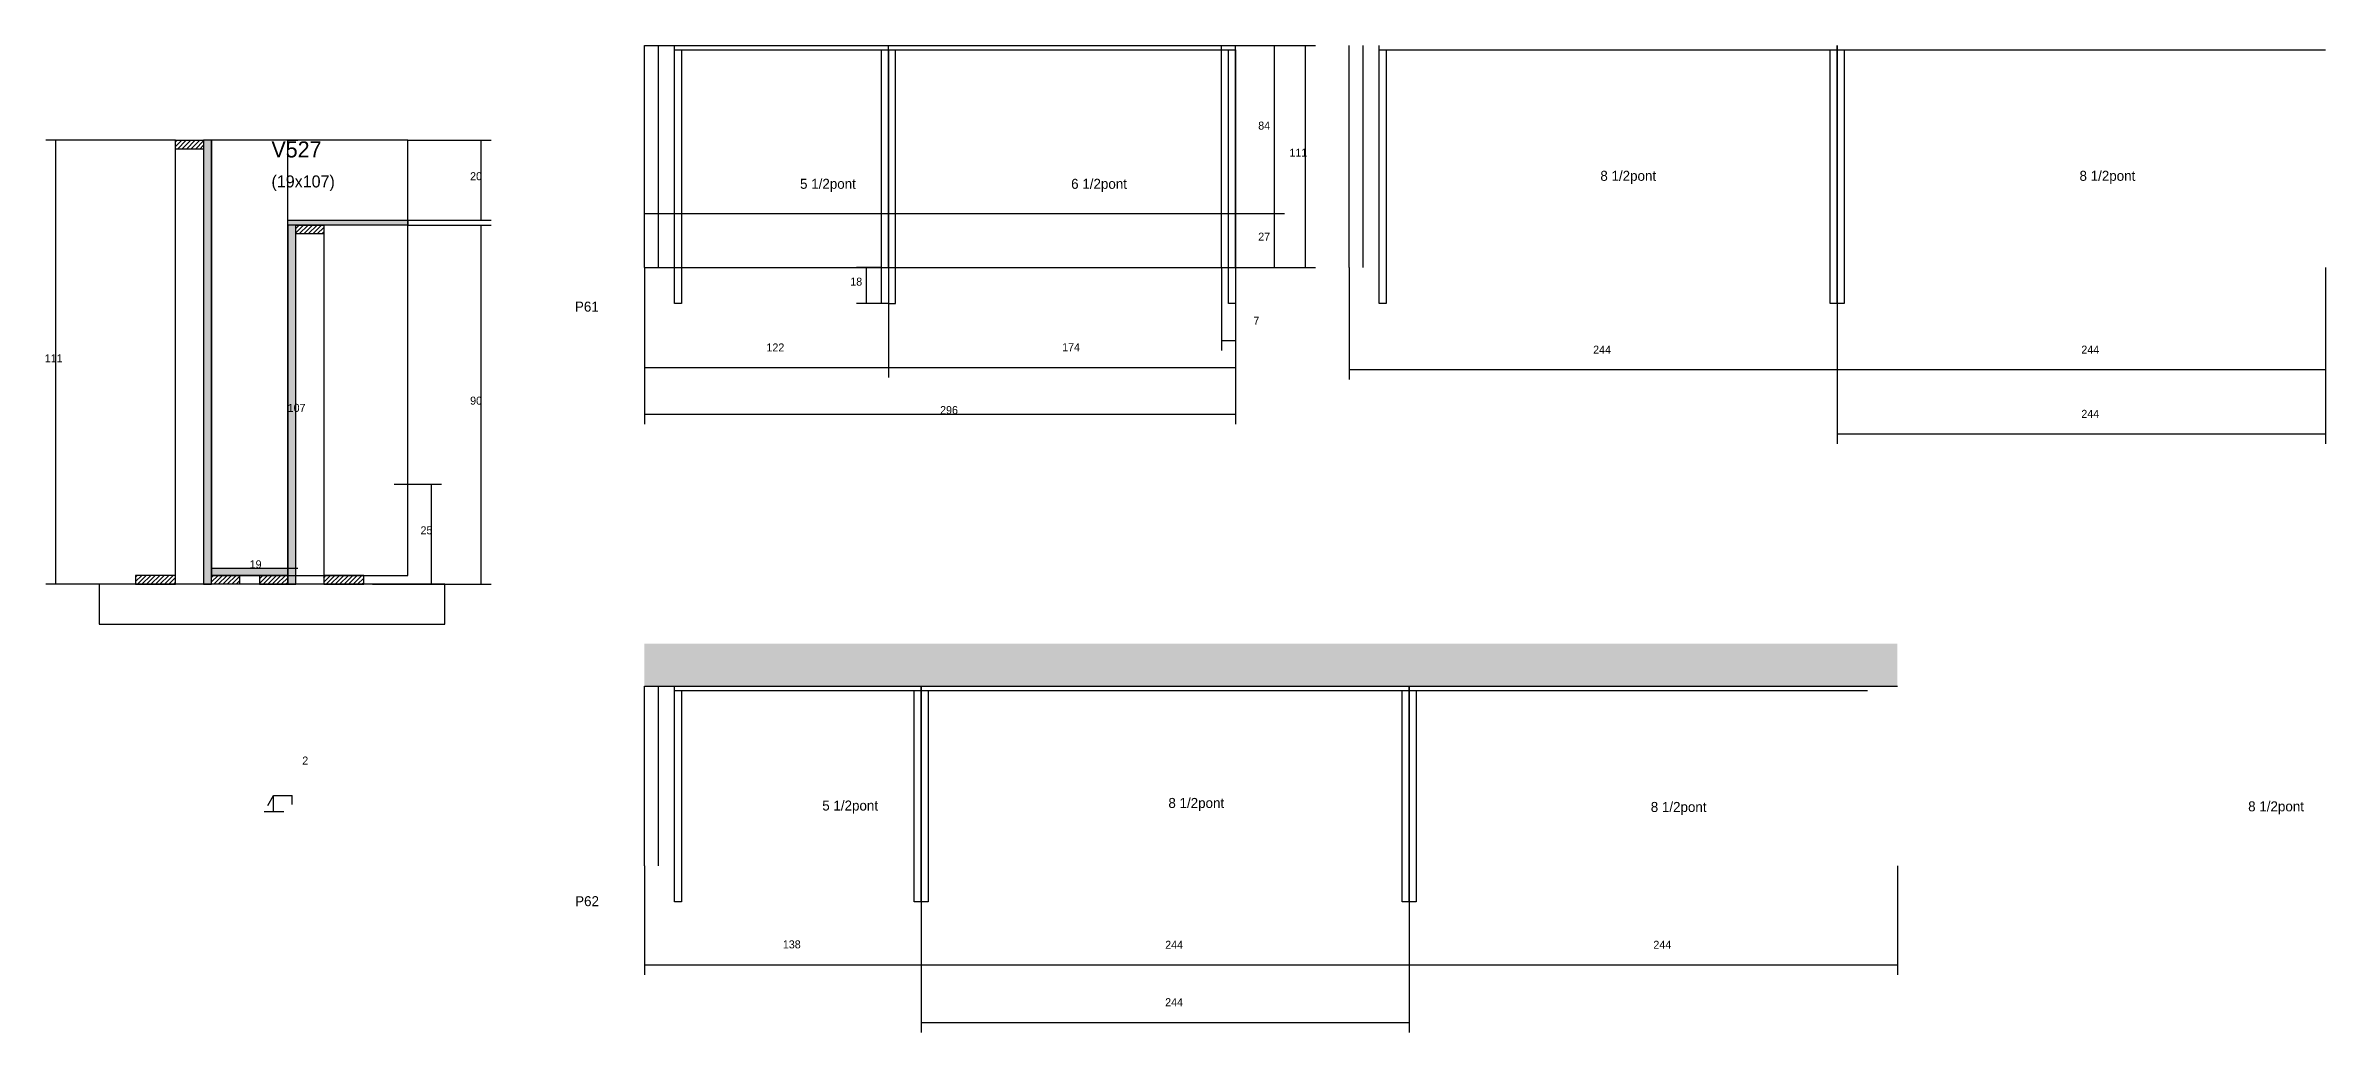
# Model space of a CAD drawing. Header units: metres. Extents: x -21373 to -18637, y 3172 to 3743.
# Drawn here: x -19777 to -18637, y 3241 to 3734 of the extents above; entities that cross this region are included whole.
import ezdxf

# ---------------------------------------------------------------- set-up
doc = ezdxf.new("R2010")
doc.units = ezdxf.units.M
for name, color, linetype in [('CONCRETO', 251, 'Continuous'), ('COTA', 4, 'Continuous'), ('Cota Seção (2x)', 4, 'Continuous'), ('Hachura', 253, 'Continuous'), ('Madeira', 126, 'Continuous'), ('NOMENCLATURA', 7, 'Continuous'), ('Painéis', 200, 'Continuous'), ('SARR_2.2x7', 40, 'Continuous'), ('SARR_3.5x7', 81, 'Continuous'), ('Texto Seção', 7, 'Continuous')]:
    doc.layers.add(name, color=color, linetype=linetype)

msp = doc.modelspace()

# ---------------------------------------------------------------- hatches: boundary and pattern name
at = {"layer": 'COTA'}
h = msp.add_hatch(dxfattribs=at)
h.set_pattern_fill('AR-CONC', scale=0.03)
h.paths.add_polyline_path([(-18851.3, 3414.1), (-18851.3, 3435.3), (-19477.6, 3435.3), (-19477.6, 3414.1)])
at = {"layer": 'Hachura'}
h = msp.add_hatch(dxfattribs=at)
h.set_pattern_fill('ANSI31', scale=0.5)
h.paths.add_polyline_path([(-19711.9, 3682.6), (-19711.9, 3687), (-19711.9, 3687), (-19697.9, 3687), (-19697.9, 3687), (-19697.9, 3682.6), (-19697.9, 3682.6), (-19711.9, 3682.6)])
h = msp.add_hatch(color=8, dxfattribs=at)
h.dxf.hatch_style = 1
h.paths.add_polyline_path([(-19693.9, 3687), (-19697.9, 3687), (-19697.9, 3687), (-19697.9, 3465), (-19697.9, 3465), (-19693.9, 3465), (-19693.9, 3465), (-19693.9, 3687)])
h = msp.add_hatch(color=8, dxfattribs=at)
h.dxf.hatch_style = 1
h.paths.add_polyline_path([(-19655.9, 3644.6), (-19655.9, 3647), (-19655.9, 3647), (-19595.9, 3647), (-19595.9, 3647), (-19595.9, 3644.6), (-19595.9, 3644.6), (-19655.9, 3644.6)])
h = msp.add_hatch(color=8, dxfattribs=at)
h.dxf.hatch_style = 1
h.paths.add_polyline_path([(-19651.9, 3644.6), (-19655.9, 3644.6), (-19655.9, 3644.6), (-19655.9, 3465), (-19655.9, 3465), (-19651.9, 3465), (-19651.9, 3465), (-19651.9, 3644.6)])
h = msp.add_hatch(dxfattribs=at)
h.set_pattern_fill('ANSI31', scale=0.5)
h.paths.add_polyline_path([(-19651.9, 3640.2), (-19651.9, 3644.6), (-19651.9, 3644.6), (-19637.9, 3644.6), (-19637.9, 3644.6), (-19637.9, 3640.2), (-19637.9, 3640.2), (-19651.9, 3640.2)])
h = msp.add_hatch(dxfattribs=at)
h.set_pattern_fill('ANSI31', scale=0.5)
h.paths.add_polyline_path([(-19711.9, 3465), (-19711.9, 3469.4), (-19711.9, 3469.4), (-19731.9, 3469.4), (-19731.9, 3469.4), (-19731.9, 3465), (-19731.9, 3465), (-19711.9, 3465)])
h = msp.add_hatch(color=8, dxfattribs=at)
h.dxf.hatch_style = 1
h.paths.add_polyline_path([(-19693.9, 3469.4), (-19693.9, 3473), (-19693.9, 3473), (-19655.9, 3473), (-19655.9, 3473), (-19655.9, 3469.4), (-19655.9, 3469.4), (-19693.9, 3469.4)])
h = msp.add_hatch(dxfattribs=at)
h.set_pattern_fill('ANSI31', scale=0.5)
h.paths.add_polyline_path([(-19693.9, 3465), (-19693.9, 3469.4), (-19693.9, 3469.4), (-19679.9, 3469.4), (-19679.9, 3469.4), (-19679.9, 3465), (-19679.9, 3465), (-19693.9, 3465)])
h = msp.add_hatch(dxfattribs=at)
h.set_pattern_fill('ANSI31', scale=0.5)
h.paths.add_polyline_path([(-19655.9, 3465), (-19655.9, 3469.4), (-19655.9, 3469.4), (-19669.9, 3469.4), (-19669.9, 3469.4), (-19669.9, 3465), (-19669.9, 3465), (-19655.9, 3465)])
h = msp.add_hatch(dxfattribs=at)
h.set_pattern_fill('ANSI31', scale=0.5)
h.paths.add_polyline_path([(-19617.9, 3465), (-19617.9, 3469.4), (-19617.9, 3469.4), (-19637.9, 3469.4), (-19637.9, 3469.4), (-19637.9, 3465), (-19637.9, 3465), (-19617.9, 3465)])

# ---------------------------------------------------------------- linework, layer by layer
at = {"layer": 'CONCRETO'}
for points in [[(-19655.9, 3647), (-19595.9, 3647), (-19595.9, 3687), (-19655.9, 3687), (-19655.9, 3687), (-19693.9, 3687), (-19693.9, 3469.4), (-19693.9, 3469.4), (-19693.9, 3473), (-19655.9, 3473)], [(-19693.9, 3469.4), (-19595.9, 3469.4), (-19595.9, 3687), (-19693.9, 3687)]]:
    msp.add_lwpolyline(points, close=True, dxfattribs=at)
at = {"layer": 'COTA'}
for p, q in [((-19182.1, 3734.3), (-19142.1, 3734.3)), ((-19182.1, 3734.3), (-19157.7, 3734.3)), ((-19162.7, 3650.3), (-19162.7, 3734.3)), ((-19147.1, 3623.3), (-19147.1, 3734.3)), ((-19711.9, 3687), (-19776.8, 3687)), ((-19771.8, 3465), (-19771.8, 3687)), ((-19595.9, 3687), (-19554.2, 3687)), ((-19559.2, 3647), (-19559.2, 3687)), ((-19595.9, 3647), (-19554.2, 3647)), ((-19182.1, 3650.3), (-19157.7, 3650.3)), ((-19182.1, 3650.3), (-19157.7, 3650.3)), ((-19162.7, 3623.3), (-19162.7, 3650.3)), ((-19595.9, 3644.6), (-19554.2, 3644.6)), ((-19559.2, 3465), (-19559.2, 3644.6)), ((-19477.6, 3623.3), (-19477.6, 3545.1)), ((-19477.6, 3623.3), (-19477.6, 3568.3)), ((-19359.1, 3623.3), (-19371.6, 3623.3)), ((-19366.6, 3605.3), (-19366.6, 3623.3)), ((-19355.6, 3623.3), (-19355.6, 3568.3)), ((-19355.6, 3623.3), (-19355.6, 3568.3)), ((-19189.1, 3623.3), (-19189.1, 3581.8)), ((-19182.1, 3623.3), (-19142.1, 3623.3)), ((-19182.1, 3623.3), (-19182.1, 3545.1)), ((-19182.1, 3623.3), (-19182.1, 3568.3)), ((-19182.1, 3623.3), (-19182.1, 3581.8)), ((-19182.1, 3623.3), (-19157.7, 3623.3)), ((-19125.4, 3623.3), (-19125.4, 3567.3)), ((-18881.4, 3623.3), (-18881.4, 3567.3)), ((-18881.4, 3623.3), (-18881.4, 3567.3)), ((-18881.4, 3623.3), (-18881.4, 3535.2)), ((-18637.4, 3623.3), (-18637.4, 3567.3)), ((-18637.4, 3623.3), (-18637.4, 3535.2)), ((-19359.1, 3605.3), (-19371.6, 3605.3)), ((-19189.1, 3586.8), (-19182.1, 3586.8)), ((-19477.6, 3573.3), (-19355.6, 3573.3)), ((-19355.6, 3573.3), (-19182.1, 3573.3)), ((-19125.4, 3572.3), (-18881.4, 3572.3)), ((-18881.4, 3572.3), (-18637.4, 3572.3)), ((-19477.6, 3550.1), (-19182.1, 3550.1)), ((-18881.4, 3540.2), (-18637.4, 3540.2)), ((-19602.6, 3515), (-19579, 3515)), ((-19584, 3465), (-19584, 3515)), ((-19711.9, 3465), (-19776.8, 3465)), ((-19613.5, 3465), (-19554.2, 3465)), ((-19602.6, 3465), (-19579, 3465)), ((-19667.6, 3351.4), (-19657.9, 3351.4)), ((-19662.9, 3351.4), (-19662.9, 3359.4)), ((-19662.9, 3359.4), (-19657.9, 3359.4)), ((-19477.6, 3324.3), (-19477.6, 3269.7)), ((-19339.3, 3324.3), (-19339.3, 3269.7)), ((-19339.3, 3324.3), (-19339.3, 3269.7)), ((-19339.3, 3324.3), (-19339.3, 3241)), ((-19095.3, 3324.3), (-19095.3, 3269.7)), ((-19095.3, 3324.3), (-19095.3, 3269.7)), ((-19095.3, 3324.3), (-19095.3, 3241)), ((-18851.3, 3324.3), (-18851.3, 3269.7)), ((-19477.6, 3274.7), (-19339.3, 3274.7)), ((-19339.3, 3274.7), (-19095.3, 3274.7)), ((-19095.3, 3274.7), (-18851.3, 3274.7)), ((-19339.3, 3246), (-19095.3, 3246))]:
    msp.add_line(p, q, dxfattribs=at)
at = {"layer": 'Cota Seção (2x)'}
for p, q in [((-19655.9, 3473), (-19655.9, 3687)), ((-19655.9, 3687), (-19650.9, 3687)), ((-19693.9, 3465), (-19693.9, 3478)), ((-19655.9, 3465), (-19655.9, 3478)), ((-19693.9, 3473), (-19655.9, 3473)), ((-19655.9, 3473), (-19650.9, 3473))]:
    msp.add_line(p, q, dxfattribs=at)
at = {"layer": 'Madeira'}
for points in [[(-19711.9, 3682.6), (-19711.9, 3687), (-19697.9, 3687), (-19697.9, 3682.6)], [(-19711.9, 3687), (-19697.9, 3687), (-19697.9, 3465), (-19711.9, 3465)], [(-19651.9, 3640.2), (-19651.9, 3644.6), (-19637.9, 3644.6), (-19637.9, 3640.2)], [(-19651.9, 3644.6), (-19637.9, 3644.6), (-19637.9, 3465), (-19651.9, 3465)], [(-19750.2, 3445), (-19577.3, 3445), (-19577.3, 3465), (-19750.2, 3465)], [(-19711.9, 3465), (-19711.9, 3469.4), (-19731.9, 3469.4), (-19731.9, 3465)], [(-19693.9, 3465), (-19693.9, 3469.4), (-19679.9, 3469.4), (-19679.9, 3465)], [(-19655.9, 3465), (-19655.9, 3469.4), (-19669.9, 3469.4), (-19669.9, 3465)], [(-19617.9, 3465), (-19617.9, 3469.4), (-19637.9, 3469.4), (-19637.9, 3465)]]:
    msp.add_lwpolyline(points, close=True, dxfattribs=at)
at = {"layer": 'Painéis'}
for p, q in [((-19477.6, 3734.3), (-19182.1, 3734.3)), ((-19477.6, 3623.3), (-19477.6, 3734.3)), ((-19355.6, 3623.3), (-19355.6, 3734.3)), ((-19182.1, 3623.3), (-19182.1, 3734.3)), ((-19125.4, 3623.3), (-19125.4, 3734.3)), ((-18881.4, 3623.3), (-18881.4, 3734.3)), ((-19655.9, 3647), (-19595.9, 3647)), ((-19477.6, 3650.3), (-19182.1, 3650.3)), ((-19477.6, 3623.3), (-19182.1, 3623.3)), ((-19693.9, 3473), (-19655.9, 3473)), ((-19477.6, 3414.1), (-18851.3, 3414.1)), ((-19477.6, 3324.3), (-19477.6, 3414.1)), ((-19339.3, 3324.3), (-19339.3, 3414.1)), ((-19095.3, 3324.3), (-19095.3, 3414.1))]:
    msp.add_line(p, q, dxfattribs=at)
for points in [[(-19693.9, 3687), (-19697.9, 3687), (-19697.9, 3465), (-19693.9, 3465)], [(-19655.9, 3644.6), (-19655.9, 3647), (-19595.9, 3647), (-19595.9, 3644.6)], [(-19651.9, 3644.6), (-19655.9, 3644.6), (-19655.9, 3465), (-19651.9, 3465)], [(-19693.9, 3469.4), (-19693.9, 3473), (-19655.9, 3473), (-19655.9, 3469.4)]]:
    msp.add_lwpolyline(points, close=True, dxfattribs=at)
at = {"layer": 'SARR_2.2x7'}
for p, q in [((-19470.6, 3623.3), (-19470.6, 3734.3)), ((-19462.6, 3732.1), (-19355.6, 3732.1)), ((-19355.6, 3732.1), (-19182.1, 3732.1)), ((-19189.1, 3623.3), (-19189.1, 3734.3)), ((-19118.4, 3623.3), (-19118.4, 3734.3)), ((-19110.4, 3732.1), (-18881.4, 3732.1)), ((-18881.4, 3732.1), (-18637.4, 3732.1)), ((-19462.6, 3663.3), (-19462.6, 3670.3)), ((-19470.6, 3324.3), (-19470.6, 3414.1)), ((-19462.6, 3411.9), (-19339.3, 3411.9)), ((-19339.3, 3411.9), (-19095.3, 3411.9)), ((-19095.3, 3411.9), (-18866.3, 3411.9)), ((-19665.8, 3354.5), (-19662.9, 3359.4)), ((-19662.9, 3359.4), (-19653.6, 3359.4)), ((-19653.6, 3355), (-19653.6, 3359.4))]:
    msp.add_line(p, q, dxfattribs=at)
at = {"layer": 'SARR_3.5x7'}
for points in [[(-19459.1, 3732.1), (-19459.1, 3605.3), (-19462.6, 3605.3), (-19462.6, 3734.3)], [(-19355.6, 3732.1), (-19355.6, 3605.3), (-19359.1, 3605.3), (-19359.1, 3732.1)], [(-19355.6, 3732.1), (-19355.6, 3605.3), (-19352.1, 3605.3), (-19352.1, 3732.1)], [(-19182.1, 3732.1), (-19182.1, 3605.3), (-19185.6, 3605.3), (-19185.6, 3732.1)], [(-19106.9, 3732.1), (-19106.9, 3605.3), (-19110.4, 3605.3), (-19110.4, 3734.3)], [(-18881.4, 3734.3), (-18881.4, 3605.3), (-18884.9, 3605.3), (-18884.9, 3732.1)], [(-18877.9, 3732.1), (-18877.9, 3605.3), (-18881.4, 3605.3), (-18881.4, 3734.3)], [(-19459.1, 3411.9), (-19459.1, 3306.3), (-19462.6, 3306.3), (-19462.6, 3414.1)], [(-19339.3, 3414.1), (-19339.3, 3306.3), (-19342.8, 3306.3), (-19342.8, 3411.9)], [(-19335.8, 3411.9), (-19335.8, 3306.3), (-19339.3, 3306.3), (-19339.3, 3414.1)], [(-19095.3, 3414.1), (-19095.3, 3306.3), (-19098.8, 3306.3), (-19098.8, 3411.9)], [(-19091.8, 3411.9), (-19091.8, 3306.3), (-19095.3, 3306.3), (-19095.3, 3414.1)]]:
    msp.add_lwpolyline(points, dxfattribs=at)

# ---------------------------------------------------------------- texts
at = {"layer": 'COTA'}
for s, p in [('84', (-19170.8, 3692.3)), ('111', (-19155.2, 3678.8)), ('20', (-19564.7, 3667)), ('27', (-19170.8, 3636.8)), ('18', (-19374.7, 3614.3)), ('7', (-19173.2, 3594.8)), ('111', (-19777.3, 3576)), ('122', (-19416.6, 3581.4)), ('174', (-19268.8, 3581.5)), ('244', (-19003.4, 3580.3)), ('244', (-18759.4, 3580.3)), ('90', (-19564.7, 3554.8)), ('296', (-19329.8, 3550.1)), ('244', (-18759.4, 3548.2)), ('25', (-19589.5, 3490)), ('2', (-19648.6, 3374.9)), ('138', (-19408.4, 3283)), ('244', (-19217.3, 3282.8)), ('244', (-18973.3, 3282.8)), ('244', (-19217.3, 3254.1))]:
    msp.add_text(s, height=4, dxfattribs=at).set_placement(p)
at = {"layer": 'Cota Seção (2x)'}
for s, p in [('107', (-19655.9, 3551.2)), ('19', (-19674.9, 3473))]:
    msp.add_text(s, height=4, dxfattribs=at).set_placement(p)
at = {"layer": 'NOMENCLATURA'}
for s, p in [('8 1/2pont', (-18999.8, 3666.7)), ('8 1/2pont', (-18760.3, 3666.7)), ('5 1/2pont', (-19399.8, 3662.7)), ('6 1/2pont', (-19264.3, 3662.7)), ('P61', (-19512.3, 3601.3)), ('5 1/2pont', (-19388.7, 3351.9)), ('8 1/2pont', (-19215.7, 3353.2)), ('8 1/2pont', (-18974.6, 3351.2)), ('8 1/2pont', (-18676, 3351.5)), ('P62', (-19512.2, 3304.1))]:
    msp.add_text(s, height=5, dxfattribs=at).set_placement(p)
at = {"layer": 'Texto Seção'}
for s, height, p in [('V527', 8, (-19664, 3678.4)), ('(19x107)', 6, (-19664, 3663.4))]:
    msp.add_text(s, height=height, dxfattribs=at).set_placement(p)

doc.saveas('drawing.dxf')
